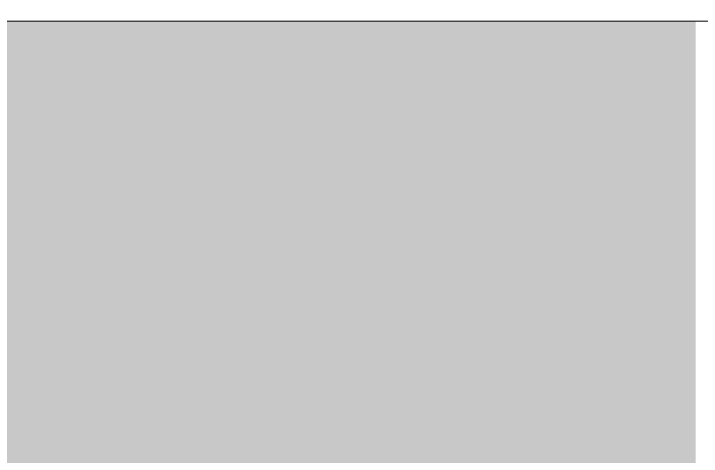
# Model space of a CAD drawing. Header units: inches. Extents: x -4169 to -1846, y 9706 to 12377.
# Drawn here: x -3210.882 to -3207.85, y 10377.622 to 10379.572 of the extents above; entities that cross this region are included whole.
import ezdxf

# ---------------------------------------------------------------- set-up
doc = ezdxf.new("R2010")
doc.units = ezdxf.units.IN
doc.header["$MEASUREMENT"] = 0
doc.layers.add('A-WALL', color=113, linetype='Continuous', lineweight=18)
doc.layers.add('A-WALL-PATT-4', color=111, linetype='Continuous', lineweight=9)
pattern_1 = [(161.57, (0.32, 0.32), (-2.560496185, -0.000537386), [0, -18.214, 2.022, 0]), (18.43, (-0.32, 0.32), (-2.560496185, 0.000537386), [0, -18.214, 2.022, 0]), (108.43, (0.32, 0.32), (1.27922091, -6.400876726), [6.07, -14.166]), (71.57, (-0.32, 0.32), (1.27922091, 6.400876726), [6.07, -14.166])]

msp = doc.modelspace()

# ---------------------------------------------------------------- hatches: boundary and pattern name
at = {"layer": 'A-WALL-PATT-4'}
h = msp.add_hatch(dxfattribs=at)
h.set_pattern_fill('FP_1', color=256, style=0, pattern_type=2)
h.set_pattern_definition([(0, (0, 0), (20.48, 5.12), [0.845, -14.515, 0.845, -14.515, -81.92]), (0, (0, 0), (20.48, 5.12), [-30.72, 0.845, -29.875, 0.845, -14.515, -35.84]), (0, (0, 0), (20.48, 5.12), [-76.8, 0.845, -9.395, 0.845, -24.755]), (120, (7.68, 2.56), (-14.67405, 15.1762003), [0.845, -14.515, 0.845, -14.515, -81.92]), (120, (7.68, 2.56), (-14.67405, 15.1762003), [-30.72, 0.845, -29.875, 0.845, -14.515, -35.84]), (120, (7.68, 2.56), (-14.67405, 15.1762003), [-76.8, 0.845, -9.395, 0.845, -24.755]), (240, (10.24, 12.8), (-5.80595, -20.2962003), [0.845, -14.515, 0.845, -14.515, -81.92]), (240, (10.24, 12.8), (-5.80595, -20.2962003), [-30.72, 0.845, -29.875, 0.845, -14.515, -35.84]), (240, (10.24, 12.8), (-5.80595, -20.2962003), [-76.8, 0.845, -9.395, 0.845, -24.755])])
h.paths.add_polyline_path([(-3212.1737, 10379.5394), (-3202.3737, 10379.5394), (-3202.3962, 10380.1644), (-3416.6737, 10380.1644), (-3416.6737, 10379.5394), (-3215.6737, 10379.5394)], flags=0)
h = msp.add_hatch(dxfattribs=at)
h.set_pattern_fill('FP_12', color=256, style=0, pattern_type=2)
h.set_pattern_definition(pattern_1)
h.paths.add_polyline_path([(-3362.8861, 10374.0394), (-3207.8737, 10374.0394), (-3207.8737, 10379.5394), (-3411.1737, 10379.5394), (-3411.1737, 10374.0394), (-3396.652, 10374.0394)], flags=0)
h = msp.add_hatch(dxfattribs=at)
h.set_pattern_fill('FP_12', color=256, style=0, pattern_type=2)
h.set_pattern_definition(pattern_1)
h.paths.add_polyline_path([(-3204.9987, 10356.0394), (-3202.3737, 10356.0394), (-3202.3737, 10379.5394), (-3207.8737, 10379.5394), (-3207.8737, 10356.0394)], flags=0)

# ---------------------------------------------------------------- linework, layer by layer
at = {"layer": 'A-WALL'}
msp.add_line((-3202.3737, 10379.5394), (-3416.6737, 10379.5394), dxfattribs=at)

doc.saveas('drawing.dxf')
